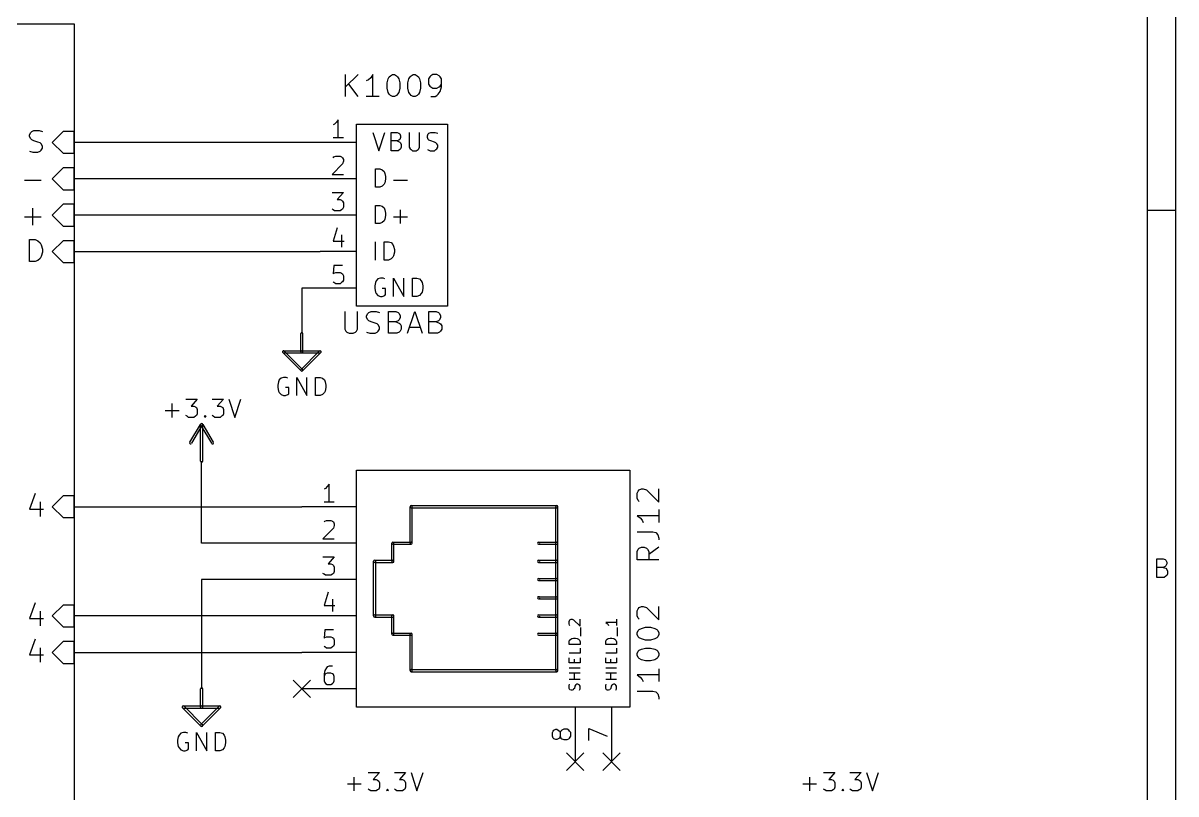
# Model space of a CAD drawing. Extents: x 10 to 287, y -200 to -10.
# Drawn here: x 206.6 to 287, y -100.7 to -46.9 of the extents above; entities that cross this region are included whole.
import ezdxf

# ---------------------------------------------------------------- set-up
doc = ezdxf.new("R2010")
doc.units = 0
doc.header["$MEASUREMENT"] = 0

msp = doc.modelspace()

# ---------------------------------------------------------------- linework, layer by layer
at = {"layer": 'Blue 2'}
for p, q in [((225.45, -92.7354), (226.67, -93.9546)), ((226.67, -92.7354), (225.45, -93.9546)), ((244.5, -97.8154), (245.72, -99.0346)), ((245.72, -97.8154), (244.5, -99.0346)), ((247.04, -97.8154), (248.26, -99.0346)), ((248.26, -97.8154), (247.04, -99.0346))]:
    msp.add_line(p, q, dxfattribs=at)
at = {"layer": 'Brown 2'}
for p, q in [((207.086, -54.7116), (207.162, -54.5592)), ((207.162, -54.5592), (207.239, -54.483)), ((207.239, -54.483), (207.391, -54.4068)), ((207.391, -54.4068), (207.747, -54.4068)), ((207.747, -54.4068), (207.975, -54.483)), ((209.423, -54.483), (208.661, -55.245)), ((210.185, -54.483), (209.423, -54.483)), ((210.185, -56.007), (210.185, -54.483)), ((207.086, -54.8386), (207.086, -54.7116)), ((207.162, -54.991), (207.086, -54.8386)), ((207.239, -55.0672), (207.162, -54.991)), ((207.391, -55.1434), (207.239, -55.0672)), ((207.67, -55.2196), (207.391, -55.1434)), ((207.823, -55.2704), (207.67, -55.2196)), ((207.899, -55.3466), (207.823, -55.2704)), ((207.975, -55.499), (207.899, -55.3466)), ((208.661, -55.245), (209.423, -56.007)), ((207.086, -55.8546), (207.315, -55.9308)), ((207.315, -55.9308), (207.67, -55.9308)), ((207.67, -55.9308), (207.823, -55.8546)), ((207.823, -55.8546), (207.899, -55.7784)), ((207.899, -55.7784), (207.975, -55.6514)), ((207.975, -55.6514), (207.975, -55.499)), ((209.423, -56.007), (210.185, -56.007)), ((209.423, -57.023), (208.661, -57.785)), ((210.185, -57.023), (209.423, -57.023)), ((210.185, -58.547), (210.185, -57.023)), ((208.661, -57.785), (209.423, -58.547)), ((206.731, -57.8866), (207.899, -57.8866)), ((209.423, -58.547), (210.185, -58.547)), ((207.315, -61.0108), (207.315, -59.8424)), ((209.423, -59.563), (208.661, -60.325)), ((210.185, -59.563), (209.423, -59.563)), ((210.185, -61.087), (210.185, -59.563)), ((206.731, -60.4266), (207.899, -60.4266)), ((208.661, -60.325), (209.423, -61.087)), ((209.423, -61.087), (210.185, -61.087)), ((207.086, -63.5508), (207.086, -62.0268)), ((207.086, -62.0268), (207.467, -62.0268)), ((207.467, -62.0268), (207.67, -62.103)), ((207.67, -62.103), (207.823, -62.2554)), ((207.823, -62.2554), (207.899, -62.3824)), ((207.899, -62.3824), (207.975, -62.6872)), ((209.423, -62.103), (208.661, -62.865)), ((210.185, -62.103), (209.423, -62.103)), ((210.185, -63.627), (210.185, -62.103)), ((207.67, -63.4746), (207.467, -63.5508)), ((207.823, -63.3476), (207.67, -63.4746)), ((207.899, -63.1952), (207.823, -63.3476)), ((207.975, -62.8904), (207.899, -63.1952)), ((207.975, -62.6872), (207.975, -62.8904)), ((208.661, -62.865), (209.423, -63.627)), ((207.467, -63.5508), (207.086, -63.5508)), ((209.423, -63.627), (210.185, -63.627)), ((207.467, -79.7306), (207.086, -80.8228)), ((207.823, -80.3148), (207.823, -81.3308)), ((209.423, -79.883), (208.661, -80.645)), ((210.185, -79.883), (209.423, -79.883)), ((210.185, -81.407), (210.185, -79.883)), ((207.086, -80.8228), (208.051, -80.8228)), ((208.661, -80.645), (209.423, -81.407)), ((209.423, -81.407), (210.185, -81.407)), ((207.467, -87.3506), (207.086, -88.4428)), ((209.423, -87.503), (208.661, -88.265)), ((210.185, -87.503), (209.423, -87.503)), ((210.185, -89.027), (210.185, -87.503)), ((207.823, -87.9348), (207.823, -88.9508)), ((208.661, -88.265), (209.423, -89.027)), ((207.086, -88.4428), (208.051, -88.4428)), ((209.423, -89.027), (210.185, -89.027)), ((207.467, -89.8906), (207.086, -90.9828)), ((207.823, -90.4748), (207.823, -91.4908)), ((209.423, -90.043), (208.661, -90.805)), ((208.661, -90.805), (209.423, -91.567)), ((210.185, -90.043), (209.423, -90.043)), ((210.185, -91.567), (210.185, -90.043)), ((207.086, -90.9828), (208.051, -90.9828)), ((209.423, -91.567), (210.185, -91.567))]:
    msp.add_line(p, q, dxfattribs=at)
at = {"layer": 'Cyan 2'}
for p, q in [((229.108, -52.0446), (229.108, -50.5206)), ((229.997, -50.5206), (229.108, -51.3842)), ((231.013, -50.5206), (230.861, -50.7492)), ((231.013, -52.0446), (231.013, -50.5206)), ((232.156, -50.673), (232.232, -50.5968)), ((232.232, -50.5968), (232.385, -50.5206)), ((232.385, -50.5206), (232.512, -50.5206)), ((232.512, -50.5206), (232.664, -50.5968)), ((232.664, -50.5968), (232.74, -50.673)), ((233.604, -50.673), (233.68, -50.5968)), ((233.68, -50.5968), (233.832, -50.5206)), ((233.832, -50.5206), (233.959, -50.5206)), ((233.959, -50.5206), (234.112, -50.5968)), ((234.112, -50.5968), (234.188, -50.673)), ((235.052, -50.5968), (234.975, -50.673)), ((235.204, -50.5206), (235.052, -50.5968)), ((235.483, -50.5206), (235.204, -50.5206)), ((235.636, -50.5968), (235.483, -50.5206)), ((235.712, -50.673), (235.636, -50.5968)), ((229.997, -52.0446), (229.337, -51.181)), ((230.708, -50.8762), (230.556, -50.9524)), ((230.861, -50.7492), (230.708, -50.8762)), ((232.004, -51.1048), (232.08, -50.8254)), ((232.004, -51.4604), (232.004, -51.1048)), ((232.08, -50.8254), (232.156, -50.673)), ((232.74, -50.673), (232.816, -50.8254)), ((232.816, -50.8254), (232.893, -51.1048)), ((232.893, -51.1048), (232.893, -51.4604)), ((233.451, -51.1048), (233.528, -50.8254)), ((233.451, -51.4604), (233.451, -51.1048)), ((233.528, -50.8254), (233.604, -50.673)), ((234.188, -50.673), (234.264, -50.8254)), ((234.264, -50.8254), (234.34, -51.1048)), ((234.34, -51.1048), (234.34, -51.4604)), ((234.975, -50.673), (234.899, -50.8254)), ((234.899, -50.8254), (234.899, -51.181)), ((234.899, -51.181), (234.975, -51.3334)), ((234.975, -51.3334), (235.052, -51.3842)), ((235.052, -51.3842), (235.204, -51.4604)), ((235.483, -51.4604), (235.636, -51.3842)), ((235.636, -51.3842), (235.712, -51.3334)), ((235.788, -50.8254), (235.712, -50.673)), ((235.712, -51.3334), (235.788, -51.181)), ((235.712, -51.689), (235.788, -51.3842)), ((235.788, -51.3842), (235.788, -50.8254)), ((231.445, -52.0446), (230.556, -52.0446)), ((232.08, -51.7652), (232.004, -51.4604)), ((232.156, -51.8922), (232.08, -51.7652)), ((232.232, -51.9684), (232.156, -51.8922)), ((232.385, -52.0446), (232.232, -51.9684)), ((232.512, -52.0446), (232.385, -52.0446)), ((232.664, -51.9684), (232.512, -52.0446)), ((232.74, -51.8922), (232.664, -51.9684)), ((232.816, -51.7652), (232.74, -51.8922)), ((232.893, -51.4604), (232.816, -51.7652)), ((233.528, -51.7652), (233.451, -51.4604)), ((233.604, -51.8922), (233.528, -51.7652)), ((233.68, -51.9684), (233.604, -51.8922)), ((233.832, -52.0446), (233.68, -51.9684)), ((233.959, -52.0446), (233.832, -52.0446)), ((234.112, -51.9684), (233.959, -52.0446)), ((234.188, -51.8922), (234.112, -51.9684)), ((234.264, -51.7652), (234.188, -51.8922)), ((234.34, -51.4604), (234.264, -51.7652)), ((235.052, -52.0446), (235.356, -52.0446)), ((235.204, -51.4604), (235.483, -51.4604)), ((235.356, -52.0446), (235.483, -51.9684)), ((235.483, -51.9684), (235.56, -51.8922)), ((235.56, -51.8922), (235.712, -51.689)), ((231.013, -54.5592), (231.419, -55.8292)), ((231.419, -55.8292), (231.851, -54.5592)), ((232.283, -55.8292), (232.283, -54.5592)), ((232.283, -54.5592), (232.715, -54.5592)), ((232.715, -54.5592), (232.816, -54.61)), ((232.816, -54.61), (232.893, -54.6608)), ((233.553, -54.5592), (233.553, -55.5752)), ((234.264, -55.5752), (234.264, -54.5592)), ((234.874, -54.6608), (234.925, -54.61)), ((234.925, -54.61), (235.052, -54.5592)), ((235.052, -54.5592), (235.356, -54.5592)), ((235.356, -54.5592), (235.534, -54.61)), ((232.715, -55.1434), (232.283, -55.1434)), ((232.816, -55.0926), (232.715, -55.1434)), ((232.715, -55.1434), (232.893, -55.2196)), ((232.893, -55.0418), (232.816, -55.0926)), ((232.893, -54.6608), (232.943, -54.7878)), ((232.943, -54.9148), (232.893, -55.0418)), ((232.893, -55.2196), (232.943, -55.2704)), ((232.943, -54.7878), (232.943, -54.9148)), ((232.943, -55.2704), (232.994, -55.3974)), ((232.994, -55.3974), (232.994, -55.5752)), ((234.823, -54.7878), (234.874, -54.6608)), ((234.823, -54.9148), (234.823, -54.7878)), ((234.874, -55.0418), (234.823, -54.9148)), ((234.925, -55.0926), (234.874, -55.0418)), ((235.052, -55.1434), (234.925, -55.0926)), ((235.306, -55.2196), (235.052, -55.1434)), ((235.407, -55.2704), (235.306, -55.2196)), ((235.483, -55.3466), (235.407, -55.2704)), ((235.534, -55.4482), (235.483, -55.3466)), ((235.534, -55.5752), (235.534, -55.4482)), ((232.766, -55.8292), (232.283, -55.8292)), ((232.893, -55.753), (232.766, -55.8292)), ((232.943, -55.7022), (232.893, -55.753)), ((232.994, -55.5752), (232.943, -55.7022)), ((233.553, -55.5752), (233.604, -55.7022)), ((233.604, -55.7022), (233.68, -55.753)), ((233.68, -55.753), (233.782, -55.8292)), ((233.782, -55.8292), (234.036, -55.8292)), ((234.036, -55.8292), (234.163, -55.753)), ((234.163, -55.753), (234.213, -55.7022)), ((234.213, -55.7022), (234.264, -55.5752)), ((234.823, -55.753), (235.001, -55.8292)), ((235.001, -55.8292), (235.306, -55.8292)), ((235.306, -55.8292), (235.407, -55.753)), ((235.407, -55.753), (235.483, -55.7022)), ((235.483, -55.7022), (235.534, -55.5752)), ((231.191, -58.3692), (231.191, -57.0992)), ((231.191, -57.0992), (231.496, -57.0992)), ((231.496, -57.0992), (231.673, -57.15)), ((231.673, -57.15), (231.8, -57.277)), ((231.8, -57.277), (231.851, -57.404)), ((231.851, -57.404), (231.902, -57.6326)), ((231.902, -57.8104), (231.851, -58.0644)), ((231.902, -57.6326), (231.902, -57.8104)), ((231.496, -58.3692), (231.191, -58.3692)), ((231.673, -58.293), (231.496, -58.3692)), ((231.8, -58.166), (231.673, -58.293)), ((231.851, -58.0644), (231.8, -58.166)), ((232.461, -57.8866), (233.426, -57.8866)), ((231.191, -60.9092), (231.191, -59.6392)), ((231.191, -59.6392), (231.496, -59.6392)), ((231.496, -59.6392), (231.673, -59.69)), ((231.673, -59.69), (231.8, -59.817)), ((231.8, -59.817), (231.851, -59.944)), ((231.851, -59.944), (231.902, -60.1726)), ((231.902, -60.1726), (231.902, -60.3504)), ((232.943, -60.9092), (232.943, -59.944)), ((231.496, -60.9092), (231.191, -60.9092)), ((231.673, -60.833), (231.496, -60.9092)), ((231.8, -60.706), (231.673, -60.833)), ((231.851, -60.6044), (231.8, -60.706)), ((231.902, -60.3504), (231.851, -60.6044)), ((232.461, -60.4266), (233.426, -60.4266)), ((231.191, -63.4492), (231.191, -62.1792)), ((231.8, -63.4492), (231.8, -62.1792)), ((231.8, -62.1792), (232.105, -62.1792)), ((232.105, -62.1792), (232.283, -62.23)), ((232.283, -62.23), (232.41, -62.357)), ((232.41, -62.357), (232.461, -62.484)), ((232.461, -62.484), (232.512, -62.7126)), ((232.105, -63.4492), (231.8, -63.4492)), ((232.283, -63.373), (232.105, -63.4492)), ((232.41, -63.246), (232.283, -63.373)), ((232.461, -63.1444), (232.41, -63.246)), ((232.512, -62.8904), (232.461, -63.1444)), ((232.512, -62.7126), (232.512, -62.8904)), ((231.191, -65.024), (231.14, -65.2526)), ((231.242, -64.897), (231.191, -65.024)), ((231.369, -64.77), (231.242, -64.897)), ((231.546, -64.7192), (231.369, -64.77)), ((231.724, -64.7192), (231.546, -64.7192)), ((231.851, -64.77), (231.724, -64.7192)), ((232.461, -65.9892), (232.461, -64.7192)), ((232.461, -64.7192), (233.172, -65.9892)), ((233.172, -65.9892), (233.172, -64.7192)), ((233.782, -65.9892), (233.782, -64.7192)), ((233.782, -64.7192), (234.086, -64.7192)), ((234.086, -64.7192), (234.264, -64.77)), ((234.264, -64.77), (234.391, -64.897)), ((234.391, -64.897), (234.442, -65.024)), ((234.442, -65.024), (234.493, -65.2526)), ((231.14, -65.2526), (231.14, -65.4304)), ((231.14, -65.4304), (231.191, -65.6844)), ((231.191, -65.6844), (231.242, -65.786)), ((231.242, -65.786), (231.369, -65.913)), ((231.902, -65.4304), (231.673, -65.4304)), ((231.851, -65.913), (231.902, -65.8622)), ((231.902, -65.8622), (231.902, -65.4304)), ((234.391, -65.786), (234.264, -65.913)), ((234.442, -65.6844), (234.391, -65.786)), ((234.493, -65.4304), (234.442, -65.6844)), ((234.493, -65.2526), (234.493, -65.4304)), ((231.369, -65.913), (231.546, -65.9892)), ((231.546, -65.9892), (231.673, -65.9892)), ((231.673, -65.9892), (231.851, -65.913)), ((234.086, -65.9892), (233.782, -65.9892)), ((234.264, -65.913), (234.086, -65.9892)), ((229.057, -67.0306), (229.057, -68.2752)), ((229.946, -68.2752), (229.946, -67.0306)), ((230.581, -67.3354), (230.657, -67.183)), ((230.581, -67.4624), (230.581, -67.3354)), ((230.657, -67.6148), (230.581, -67.4624)), ((230.657, -67.183), (230.734, -67.1068)), ((230.734, -67.1068), (230.886, -67.0306)), ((230.886, -67.0306), (231.242, -67.0306)), ((231.242, -67.0306), (231.47, -67.1068)), ((232.105, -68.5546), (232.105, -67.0306)), ((232.105, -67.0306), (232.613, -67.0306)), ((232.613, -67.0306), (232.766, -67.1068)), ((232.766, -67.1068), (232.842, -67.183)), ((232.842, -67.183), (232.918, -67.3354)), ((232.918, -67.4624), (232.842, -67.6148)), ((232.918, -67.3354), (232.918, -67.4624)), ((233.426, -68.5546), (233.934, -67.0306)), ((233.934, -67.0306), (234.442, -68.5546)), ((234.925, -68.5546), (234.925, -67.0306)), ((234.925, -67.0306), (235.433, -67.0306)), ((235.433, -67.0306), (235.585, -67.1068)), ((235.585, -67.1068), (235.661, -67.183)), ((235.661, -67.183), (235.737, -67.3354)), ((235.737, -67.4624), (235.661, -67.6148)), ((235.737, -67.3354), (235.737, -67.4624)), ((229.057, -68.2752), (229.133, -68.4022)), ((229.87, -68.4022), (229.946, -68.2752)), ((230.734, -67.691), (230.657, -67.6148)), ((230.886, -67.7672), (230.734, -67.691)), ((231.165, -67.8434), (230.886, -67.7672)), ((231.318, -67.8942), (231.165, -67.8434)), ((231.394, -67.9704), (231.318, -67.8942)), ((231.47, -68.1228), (231.394, -67.9704)), ((231.394, -68.4022), (231.47, -68.2752)), ((231.47, -68.2752), (231.47, -68.1228)), ((232.613, -67.7672), (232.105, -67.7672)), ((232.766, -67.691), (232.613, -67.7672)), ((232.613, -67.7672), (232.842, -67.8434)), ((232.842, -67.6148), (232.766, -67.691)), ((232.842, -67.8434), (232.918, -67.8942)), ((232.918, -67.8942), (232.994, -68.0466)), ((232.994, -68.2752), (232.918, -68.4022)), ((232.994, -68.0466), (232.994, -68.2752)), ((233.553, -68.1228), (234.29, -68.1228)), ((235.433, -67.7672), (234.925, -67.7672)), ((235.585, -67.691), (235.433, -67.7672)), ((235.433, -67.7672), (235.661, -67.8434)), ((235.661, -67.6148), (235.585, -67.691)), ((235.661, -67.8434), (235.737, -67.8942)), ((235.737, -67.8942), (235.814, -68.0466)), ((235.814, -68.2752), (235.737, -68.4022)), ((235.814, -68.0466), (235.814, -68.2752)), ((229.133, -68.4022), (229.21, -68.4784)), ((229.21, -68.4784), (229.362, -68.5546)), ((229.362, -68.5546), (229.641, -68.5546)), ((229.641, -68.5546), (229.794, -68.4784)), ((229.794, -68.4784), (229.87, -68.4022)), ((230.581, -68.4784), (230.81, -68.5546)), ((230.81, -68.5546), (231.165, -68.5546)), ((231.165, -68.5546), (231.318, -68.4784)), ((231.318, -68.4784), (231.394, -68.4022)), ((232.689, -68.5546), (232.105, -68.5546)), ((232.842, -68.4784), (232.689, -68.5546)), ((232.918, -68.4022), (232.842, -68.4784)), ((235.509, -68.5546), (234.925, -68.5546)), ((235.661, -68.4784), (235.509, -68.5546)), ((235.737, -68.4022), (235.661, -68.4784)), ((224.434, -71.9328), (224.384, -72.1614)), ((224.384, -72.1614), (224.384, -72.3392)), ((224.485, -71.8058), (224.434, -71.9328)), ((224.612, -71.6788), (224.485, -71.8058)), ((224.79, -71.628), (224.612, -71.6788)), ((224.968, -71.628), (224.79, -71.628)), ((225.095, -71.6788), (224.968, -71.628)), ((225.704, -72.898), (225.704, -71.628)), ((225.704, -71.628), (226.416, -72.898)), ((226.416, -72.898), (226.416, -71.628)), ((227.025, -72.898), (227.025, -71.628)), ((227.025, -71.628), (227.33, -71.628)), ((227.33, -71.628), (227.508, -71.6788)), ((227.508, -71.6788), (227.635, -71.8058)), ((227.635, -71.8058), (227.686, -71.9328)), ((227.686, -71.9328), (227.736, -72.1614)), ((227.736, -72.1614), (227.736, -72.3392)), ((224.384, -72.3392), (224.434, -72.5932)), ((224.434, -72.5932), (224.485, -72.6948)), ((224.485, -72.6948), (224.612, -72.8218)), ((224.612, -72.8218), (224.79, -72.898)), ((224.79, -72.898), (224.917, -72.898)), ((225.146, -72.3392), (224.917, -72.3392)), ((224.917, -72.898), (225.095, -72.8218)), ((225.095, -72.8218), (225.146, -72.771)), ((225.146, -72.771), (225.146, -72.3392)), ((227.33, -72.898), (227.025, -72.898)), ((227.508, -72.8218), (227.33, -72.898)), ((227.635, -72.6948), (227.508, -72.8218)), ((227.686, -72.5932), (227.635, -72.6948)), ((227.736, -72.3392), (227.686, -72.5932)), ((217.018, -74.422), (217.018, -73.4568)), ((217.983, -73.152), (218.77, -73.152)), ((218.77, -73.152), (218.338, -73.6346)), ((218.338, -73.6346), (218.542, -73.6346)), ((218.542, -73.6346), (218.643, -73.6854)), ((218.643, -73.6854), (218.719, -73.7362)), ((218.719, -73.7362), (218.77, -73.8632)), ((218.77, -73.8632), (218.77, -74.168)), ((219.812, -73.152), (220.599, -73.152)), ((220.599, -73.152), (220.167, -73.6346)), ((220.167, -73.6346), (220.37, -73.6346)), ((220.37, -73.6346), (220.472, -73.6854)), ((220.472, -73.6854), (220.548, -73.7362)), ((220.548, -73.7362), (220.599, -73.8632)), ((220.599, -73.8632), (220.599, -74.168)), ((220.98, -73.152), (221.386, -74.422)), ((221.386, -74.422), (221.818, -73.152)), ((216.535, -73.9394), (217.5, -73.9394)), ((218.059, -74.3458), (217.983, -74.295)), ((218.161, -74.422), (218.059, -74.3458)), ((218.542, -74.422), (218.161, -74.422)), ((218.643, -74.3458), (218.542, -74.422)), ((218.719, -74.295), (218.643, -74.3458)), ((218.77, -74.168), (218.719, -74.295)), ((219.278, -74.3458), (219.329, -74.295)), ((219.329, -74.422), (219.278, -74.3458)), ((219.329, -74.295), (219.38, -74.3458)), ((219.329, -74.295), (219.329, -74.422)), ((219.38, -74.3458), (219.329, -74.422)), ((219.888, -74.3458), (219.812, -74.295)), ((219.989, -74.422), (219.888, -74.3458)), ((220.37, -74.422), (219.989, -74.422)), ((220.472, -74.3458), (220.37, -74.422)), ((220.548, -74.295), (220.472, -74.3458)), ((220.599, -74.168), (220.548, -74.295)), ((249.428, -79.7052), (249.504, -79.5528)), ((249.504, -79.5528), (249.58, -79.4766)), ((249.58, -79.4766), (249.733, -79.4004)), ((249.733, -79.4004), (249.86, -79.4004)), ((249.86, -79.4004), (250.088, -79.4766)), ((250.088, -79.4766), (250.952, -80.3402)), ((250.952, -80.3402), (250.952, -79.4004)), ((249.428, -80.0608), (249.428, -79.7052)), ((249.504, -80.2132), (249.428, -80.0608)), ((249.58, -80.2894), (249.504, -80.2132)), ((250.952, -80.8482), (250.952, -81.7372)), ((250.952, -81.28), (249.428, -81.28)), ((249.428, -81.28), (249.657, -81.4324)), ((249.657, -81.4324), (249.784, -81.5848)), ((249.784, -81.5848), (249.86, -81.7372)), ((249.428, -82.3976), (250.52, -82.3976)), ((250.52, -82.3976), (250.749, -82.4484)), ((250.749, -82.4484), (250.876, -82.6008)), ((250.876, -82.6008), (250.952, -82.8294)), ((249.504, -83.6168), (249.58, -83.5406)), ((249.58, -83.5406), (249.733, -83.4644)), ((249.733, -83.4644), (249.936, -83.4644)), ((249.936, -83.4644), (250.088, -83.5406)), ((250.088, -83.5406), (250.165, -83.6168)), ((250.952, -83.4644), (250.241, -83.9724)), ((250.952, -82.8294), (250.952, -82.9564)), ((249.428, -83.7692), (249.504, -83.6168)), ((249.428, -84.3534), (249.428, -83.7692)), ((250.952, -84.3534), (249.428, -84.3534)), ((250.165, -83.6168), (250.241, -83.7692)), ((250.241, -83.7692), (250.241, -84.3534)), ((249.428, -87.9094), (249.504, -87.757)), ((249.428, -88.265), (249.428, -87.9094)), ((249.504, -88.4174), (249.428, -88.265)), ((249.504, -87.757), (249.58, -87.6808)), ((249.58, -87.6808), (249.733, -87.6046)), ((249.733, -87.6046), (249.86, -87.6046)), ((249.86, -87.6046), (250.088, -87.6808)), ((250.088, -87.6808), (250.952, -88.5444)), ((250.952, -88.5444), (250.952, -87.6046)), ((244.704, -88.646), (244.729, -88.5698)), ((244.704, -88.8238), (244.704, -88.646)), ((244.729, -88.9), (244.704, -88.8238)), ((244.729, -88.5698), (244.754, -88.5444)), ((244.754, -88.9254), (244.729, -88.9)), ((244.754, -88.5444), (244.831, -88.4936)), ((244.831, -88.4936), (244.907, -88.4936)), ((244.907, -88.4936), (245.008, -88.5444)), ((245.008, -88.5444), (245.466, -88.9762)), ((245.466, -88.9762), (245.466, -88.4936)), ((245.516, -89.662), (245.516, -89.0778)), ((248.006, -88.7222), (247.244, -88.7222)), ((247.244, -88.7222), (247.345, -88.7984)), ((247.345, -88.7984), (247.421, -88.8492)), ((247.421, -88.8492), (247.447, -88.9254)), ((248.006, -88.4936), (248.006, -88.9254)), ((248.056, -89.662), (248.056, -89.0778)), ((249.58, -88.4936), (249.504, -88.4174)), ((249.504, -89.281), (249.58, -89.2048)), ((249.58, -89.2048), (249.733, -89.1286)), ((249.733, -89.1286), (250.012, -89.0524)), ((250.012, -89.0524), (250.368, -89.0524)), ((250.368, -89.0524), (250.673, -89.1286)), ((250.673, -89.1286), (250.8, -89.2048)), ((250.8, -89.2048), (250.876, -89.281)), ((244.704, -90.0684), (244.729, -89.9414)), ((244.729, -89.9414), (244.805, -89.8906)), ((244.805, -89.8906), (244.881, -89.8398)), ((244.881, -89.8398), (245.008, -89.8144)), ((245.008, -89.8144), (245.135, -89.8144)), ((245.135, -89.8144), (245.262, -89.8398)), ((245.262, -89.8398), (245.339, -89.8906)), ((245.339, -89.8906), (245.415, -89.9414)), ((245.415, -89.9414), (245.466, -90.0684)), ((247.244, -90.0684), (247.269, -89.9414)), ((247.269, -89.9414), (247.345, -89.8906)), ((247.345, -89.8906), (247.421, -89.8398)), ((247.421, -89.8398), (247.548, -89.8144)), ((247.548, -89.8144), (247.675, -89.8144)), ((247.675, -89.8144), (247.802, -89.8398)), ((247.802, -89.8398), (247.879, -89.8906)), ((247.879, -89.8906), (247.955, -89.9414)), ((247.955, -89.9414), (248.006, -90.0684)), ((249.428, -89.4334), (249.504, -89.281)), ((249.428, -89.5604), (249.428, -89.4334)), ((249.504, -89.7128), (249.428, -89.5604)), ((249.58, -89.789), (249.504, -89.7128)), ((249.733, -89.8652), (249.58, -89.789)), ((250.012, -89.9414), (249.733, -89.8652)), ((250.368, -89.9414), (250.012, -89.9414)), ((250.673, -89.8652), (250.368, -89.9414)), ((250.8, -89.789), (250.673, -89.8652)), ((250.876, -89.7128), (250.8, -89.789)), ((250.876, -89.281), (250.952, -89.4334)), ((250.952, -89.5604), (250.876, -89.7128)), ((250.952, -89.4334), (250.952, -89.5604)), ((244.704, -90.2462), (244.704, -90.0684)), ((245.466, -90.2462), (244.704, -90.2462)), ((245.466, -90.0684), (245.466, -90.2462)), ((245.466, -90.5002), (245.466, -90.8558)), ((247.244, -90.2462), (247.244, -90.0684)), ((248.006, -90.2462), (247.244, -90.2462)), ((248.006, -90.0684), (248.006, -90.2462)), ((248.006, -90.5002), (248.006, -90.8558)), ((249.428, -90.8812), (249.504, -90.7288)), ((249.504, -90.7288), (249.58, -90.6526)), ((249.58, -90.6526), (249.733, -90.5764)), ((249.733, -90.5764), (250.012, -90.5002)), ((250.012, -90.5002), (250.368, -90.5002)), ((250.368, -90.5002), (250.673, -90.5764)), ((250.673, -90.5764), (250.8, -90.6526)), ((250.8, -90.6526), (250.876, -90.7288)), ((250.876, -90.7288), (250.952, -90.8812)), ((245.466, -90.8558), (244.704, -90.8558)), ((244.704, -91.5416), (244.704, -91.186)), ((245.466, -91.5416), (244.704, -91.5416)), ((245.059, -91.5416), (245.059, -91.2876)), ((245.466, -91.186), (245.466, -91.5416)), ((248.006, -90.8558), (247.244, -90.8558)), ((247.244, -91.5416), (247.244, -91.186)), ((248.006, -91.5416), (247.244, -91.5416)), ((247.599, -91.5416), (247.599, -91.2876)), ((248.006, -91.186), (248.006, -91.5416)), ((249.428, -91.0082), (249.428, -90.8812)), ((249.504, -91.1606), (249.428, -91.0082)), ((249.58, -91.2368), (249.504, -91.1606)), ((249.733, -91.313), (249.58, -91.2368)), ((250.012, -91.3892), (249.733, -91.313)), ((250.368, -91.3892), (250.012, -91.3892)), ((250.673, -91.313), (250.368, -91.3892)), ((250.8, -91.2368), (250.673, -91.313)), ((250.876, -91.1606), (250.8, -91.2368)), ((250.952, -91.0082), (250.876, -91.1606)), ((250.952, -90.8812), (250.952, -91.0082)), ((245.466, -91.8972), (244.704, -91.8972)), ((245.466, -92.2528), (244.704, -92.2528)), ((245.059, -92.6846), (245.059, -92.2528)), ((248.006, -91.8972), (247.244, -91.8972)), ((248.006, -92.2528), (247.244, -92.2528)), ((247.599, -92.6846), (247.599, -92.2528)), ((250.952, -92.3798), (249.428, -92.3798)), ((249.428, -92.3798), (249.657, -92.5322)), ((250.952, -91.948), (250.952, -92.837)), ((245.466, -92.6846), (244.704, -92.6846)), ((244.704, -93.1164), (244.729, -93.0148)), ((244.704, -93.3196), (244.704, -93.1164)), ((245.085, -93.1672), (245.059, -93.3196)), ((245.135, -93.091), (245.085, -93.1672)), ((245.161, -93.0656), (245.135, -93.091)), ((245.237, -93.0148), (245.161, -93.0656)), ((245.313, -93.0148), (245.237, -93.0148)), ((245.389, -93.0656), (245.313, -93.0148)), ((245.415, -93.091), (245.389, -93.0656)), ((245.466, -93.1672), (245.415, -93.091)), ((245.466, -93.345), (245.466, -93.1672)), ((248.006, -92.6846), (247.244, -92.6846)), ((247.244, -93.1164), (247.269, -93.0148)), ((247.244, -93.3196), (247.244, -93.1164)), ((247.625, -93.1672), (247.599, -93.3196)), ((247.675, -93.091), (247.625, -93.1672)), ((247.701, -93.0656), (247.675, -93.091)), ((247.777, -93.0148), (247.701, -93.0656)), ((247.853, -93.0148), (247.777, -93.0148)), ((247.929, -93.0656), (247.853, -93.0148)), ((247.955, -93.091), (247.929, -93.0656)), ((248.006, -93.1672), (247.955, -93.091)), ((248.006, -93.345), (248.006, -93.1672)), ((249.657, -92.5322), (249.784, -92.6846)), ((249.784, -92.6846), (249.86, -92.837)), ((244.729, -93.3704), (244.704, -93.3196)), ((244.754, -93.4212), (244.729, -93.3704)), ((244.831, -93.4466), (244.754, -93.4212)), ((244.907, -93.4466), (244.831, -93.4466)), ((244.983, -93.4212), (244.907, -93.4466)), ((245.008, -93.3704), (244.983, -93.4212)), ((245.059, -93.3196), (245.008, -93.3704)), ((245.415, -93.4466), (245.466, -93.345)), ((247.269, -93.3704), (247.244, -93.3196)), ((247.294, -93.4212), (247.269, -93.3704)), ((247.371, -93.4466), (247.294, -93.4212)), ((247.447, -93.4466), (247.371, -93.4466)), ((247.523, -93.4212), (247.447, -93.4466)), ((247.548, -93.3704), (247.523, -93.4212)), ((247.599, -93.3196), (247.548, -93.3704)), ((247.955, -93.4466), (248.006, -93.345)), ((249.428, -93.4974), (250.52, -93.4974)), ((250.52, -93.4974), (250.749, -93.5482)), ((250.749, -93.5482), (250.876, -93.7006)), ((250.876, -93.7006), (250.952, -93.9292)), ((250.952, -93.9292), (250.952, -94.0562)), ((217.805, -96.393), (217.627, -96.4438)), ((217.983, -96.393), (217.805, -96.393)), ((218.11, -96.4438), (217.983, -96.393)), ((218.719, -97.663), (218.719, -96.393)), ((218.719, -96.393), (219.431, -97.663)), ((219.431, -97.663), (219.431, -96.393)), ((220.04, -97.663), (220.04, -96.393)), ((220.04, -96.393), (220.345, -96.393)), ((220.345, -96.393), (220.523, -96.4438)), ((217.449, -96.6978), (217.399, -96.9264)), ((217.399, -96.9264), (217.399, -97.1042)), ((217.399, -97.1042), (217.449, -97.3582)), ((217.5, -96.5708), (217.449, -96.6978)), ((217.627, -96.4438), (217.5, -96.5708)), ((218.161, -97.1042), (217.932, -97.1042)), ((218.161, -97.536), (218.161, -97.1042)), ((220.523, -96.4438), (220.65, -96.5708)), ((220.65, -96.5708), (220.701, -96.6978)), ((220.701, -96.6978), (220.751, -96.9264)), ((220.751, -97.1042), (220.701, -97.3582)), ((220.751, -96.9264), (220.751, -97.1042)), ((217.449, -97.3582), (217.5, -97.4598)), ((217.5, -97.4598), (217.627, -97.5868)), ((217.627, -97.5868), (217.805, -97.663)), ((217.805, -97.663), (217.932, -97.663)), ((217.932, -97.663), (218.11, -97.5868)), ((218.11, -97.5868), (218.161, -97.536)), ((220.345, -97.663), (220.04, -97.663)), ((220.523, -97.5868), (220.345, -97.663)), ((220.65, -97.4598), (220.523, -97.5868)), ((220.701, -97.3582), (220.65, -97.4598)), ((229.718, -100.457), (229.718, -99.4918)), ((230.683, -99.187), (231.47, -99.187)), ((231.47, -99.187), (231.038, -99.6696)), ((232.512, -99.187), (233.299, -99.187)), ((233.299, -99.187), (232.867, -99.6696)), ((233.68, -99.187), (234.086, -100.457)), ((234.086, -100.457), (234.518, -99.187)), ((261.468, -100.457), (261.468, -99.4918)), ((262.433, -99.187), (263.22, -99.187)), ((263.22, -99.187), (262.788, -99.6696)), ((264.262, -99.187), (265.049, -99.187)), ((265.049, -99.187), (264.617, -99.6696)), ((265.43, -99.187), (265.836, -100.457)), ((265.836, -100.457), (266.268, -99.187)), ((229.235, -99.9744), (230.2, -99.9744)), ((230.759, -100.381), (230.683, -100.33)), ((230.861, -100.457), (230.759, -100.381)), ((231.242, -100.457), (230.861, -100.457)), ((231.038, -99.6696), (231.242, -99.6696)), ((231.242, -99.6696), (231.343, -99.7204)), ((231.343, -100.381), (231.242, -100.457)), ((231.343, -99.7204), (231.419, -99.7712)), ((231.419, -100.33), (231.343, -100.381)), ((231.419, -99.7712), (231.47, -99.8982)), ((231.47, -100.203), (231.419, -100.33)), ((231.47, -99.8982), (231.47, -100.203)), ((231.978, -100.381), (232.029, -100.33)), ((232.029, -100.457), (231.978, -100.381)), ((232.029, -100.33), (232.08, -100.381)), ((232.029, -100.33), (232.029, -100.457)), ((232.08, -100.381), (232.029, -100.457)), ((232.588, -100.381), (232.512, -100.33)), ((232.689, -100.457), (232.588, -100.381)), ((233.07, -100.457), (232.689, -100.457)), ((232.867, -99.6696), (233.07, -99.6696)), ((233.07, -99.6696), (233.172, -99.7204)), ((233.172, -100.381), (233.07, -100.457)), ((233.172, -99.7204), (233.248, -99.7712)), ((233.248, -100.33), (233.172, -100.381)), ((233.248, -99.7712), (233.299, -99.8982)), ((233.299, -100.203), (233.248, -100.33)), ((233.299, -99.8982), (233.299, -100.203)), ((260.985, -99.9744), (261.95, -99.9744)), ((262.509, -100.381), (262.433, -100.33)), ((262.611, -100.457), (262.509, -100.381)), ((262.992, -100.457), (262.611, -100.457)), ((262.788, -99.6696), (262.992, -99.6696)), ((262.992, -99.6696), (263.093, -99.7204)), ((263.093, -100.381), (262.992, -100.457)), ((263.093, -99.7204), (263.169, -99.7712)), ((263.169, -100.33), (263.093, -100.381)), ((263.169, -99.7712), (263.22, -99.8982)), ((263.22, -100.203), (263.169, -100.33)), ((263.22, -99.8982), (263.22, -100.203)), ((263.728, -100.381), (263.779, -100.33)), ((263.779, -100.457), (263.728, -100.381)), ((263.779, -100.33), (263.83, -100.381)), ((263.779, -100.33), (263.779, -100.457)), ((263.83, -100.381), (263.779, -100.457)), ((264.338, -100.381), (264.262, -100.33)), ((264.439, -100.457), (264.338, -100.381)), ((264.82, -100.457), (264.439, -100.457)), ((264.617, -99.6696), (264.82, -99.6696)), ((264.82, -99.6696), (264.922, -99.7204)), ((264.922, -100.381), (264.82, -100.457)), ((264.922, -99.7204), (264.998, -99.7712)), ((264.998, -100.33), (264.922, -100.381)), ((264.998, -99.7712), (265.049, -99.8982)), ((265.049, -100.203), (264.998, -100.33)), ((265.049, -99.8982), (265.049, -100.203))]:
    msp.add_line(p, q, dxfattribs=at)
at = {"layer": 'Green 2'}
for p, q in [((227.33, -55.245), (210.185, -55.245)), ((227.33, -57.785), (210.185, -57.785)), ((227.33, -60.325), (210.185, -60.325)), ((210.185, -62.865), (227.33, -62.865)), ((227.33, -65.405), (226.06, -65.405)), ((226.06, -65.405), (226.06, -68.58)), ((219.075, -83.185), (219.075, -77.47)), ((210.185, -80.645), (226.06, -80.645)), ((226.06, -83.185), (219.075, -83.185)), ((226.06, -85.725), (219.075, -85.725)), ((219.075, -85.725), (219.075, -93.345)), ((226.06, -88.265), (210.185, -88.265)), ((210.185, -90.805), (226.06, -90.805))]:
    msp.add_line(p, q, dxfattribs=at)
at = {"layer": 'Magenta 2'}
for p, q in [((175.895, -46.99), (210.185, -46.99)), ((210.185, -46.99), (210.185, -156.21))]:
    msp.add_line(p, q, dxfattribs=at)
at = {"layer": 'Red 2'}
for p, q in [((286.995, -200), (286.995, -10.0076)), ((285.013, -198.018), (285.013, -11.9888)), ((228.6, -53.6702), (228.473, -53.848)), ((228.6, -54.9402), (228.6, -53.6702)), ((228.346, -53.975), (228.244, -54.0258)), ((228.473, -53.848), (228.346, -53.975)), ((229.87, -66.675), (229.87, -53.975)), ((229.87, -53.975), (236.22, -53.975)), ((236.22, -53.975), (236.22, -66.675)), ((229.87, -55.245), (227.33, -55.245)), ((228.956, -54.9402), (228.244, -54.9402)), ((228.295, -56.261), (228.422, -56.2102)), ((228.422, -56.2102), (228.727, -56.2102)), ((228.727, -56.2102), (228.829, -56.261)), ((228.905, -56.7436), (228.168, -57.4802)), ((228.244, -56.3118), (228.295, -56.261)), ((228.829, -56.261), (228.905, -56.3118)), ((228.905, -56.3118), (228.956, -56.4388)), ((228.956, -56.5658), (228.905, -56.7436)), ((228.956, -56.4388), (228.956, -56.5658)), ((229.87, -57.785), (227.33, -57.785)), ((228.168, -57.4802), (228.956, -57.4802)), ((228.168, -58.7502), (228.956, -58.7502)), ((228.956, -58.7502), (228.524, -59.2328)), ((228.524, -59.2328), (228.727, -59.2328)), ((228.727, -59.2328), (228.829, -59.2836)), ((228.829, -59.2836), (228.905, -59.3344)), ((228.905, -59.3344), (228.956, -59.4614)), ((228.956, -59.4614), (228.956, -59.7662)), ((228.244, -59.944), (228.168, -59.8932)), ((228.346, -60.0202), (228.244, -59.944)), ((228.727, -60.0202), (228.346, -60.0202)), ((228.829, -59.944), (228.727, -60.0202)), ((228.905, -59.8932), (228.829, -59.944)), ((228.956, -59.7662), (228.905, -59.8932)), ((286.995, -59.9948), (285.013, -59.9948)), ((229.87, -60.325), (227.33, -60.325)), ((228.524, -61.214), (228.244, -62.1284)), ((228.829, -61.6966), (228.829, -62.5602)), ((228.244, -62.1284), (229.006, -62.1284)), ((229.87, -62.865), (227.33, -62.865)), ((228.295, -63.8302), (228.244, -64.4144)), ((228.905, -63.8302), (228.295, -63.8302)), ((228.244, -64.4144), (228.295, -64.3636)), ((228.295, -65.024), (228.244, -64.9732)), ((228.295, -64.3636), (228.422, -64.3128)), ((228.422, -65.1002), (228.295, -65.024)), ((228.422, -64.3128), (228.727, -64.3128)), ((228.727, -64.3128), (228.829, -64.3636)), ((228.829, -65.024), (228.727, -65.1002)), ((228.829, -64.3636), (228.905, -64.4144)), ((228.905, -64.9732), (228.829, -65.024)), ((228.905, -64.4144), (228.956, -64.5414)), ((228.956, -64.8462), (228.905, -64.9732)), ((228.956, -64.5414), (228.956, -64.8462)), ((229.87, -65.405), (227.33, -65.405)), ((228.727, -65.1002), (228.422, -65.1002)), ((236.22, -66.675), (229.87, -66.675)), ((225.984, -69.85), (225.984, -68.58)), ((226.136, -69.85), (226.136, -68.58)), ((226.009, -71.1708), (224.739, -69.9008)), ((224.79, -69.7738), (226.06, -69.7738)), ((226.111, -71.0692), (224.841, -69.7992)), ((227.279, -69.7992), (226.009, -71.0692)), ((226.06, -69.7738), (227.33, -69.7738)), ((227.381, -69.9008), (226.111, -71.1708)), ((224.79, -69.9262), (226.06, -69.9262)), ((226.06, -69.9262), (227.33, -69.9262)), ((218.262, -76.1492), (218.999, -74.9046)), ((218.389, -76.2254), (219.126, -74.9808)), ((218.999, -77.47), (218.999, -74.93)), ((219.024, -74.9808), (219.761, -76.2254)), ((219.151, -74.9046), (219.888, -76.1492)), ((219.151, -77.47), (219.151, -74.93)), ((229.87, -94.615), (229.87, -78.105)), ((229.87, -78.105), (248.92, -78.105)), ((248.92, -78.105), (248.92, -94.615)), ((227.711, -79.375), (227.609, -79.4258)), ((227.838, -79.248), (227.711, -79.375)), ((227.965, -79.0702), (227.838, -79.248)), ((227.965, -80.3402), (227.965, -79.0702)), ((228.321, -80.3402), (227.609, -80.3402)), ((229.87, -80.645), (226.06, -80.645)), ((233.604, -83.185), (233.604, -80.645)), ((233.68, -80.5688), (243.84, -80.5688)), ((233.68, -80.7212), (243.84, -80.7212)), ((233.756, -83.185), (233.756, -80.645)), ((243.764, -92.075), (243.764, -80.645)), ((243.916, -92.075), (243.916, -80.645)), ((227.609, -81.7118), (227.66, -81.661)), ((227.66, -81.661), (227.787, -81.6102)), ((227.787, -81.6102), (228.092, -81.6102)), ((228.092, -81.6102), (228.194, -81.661)), ((228.194, -81.661), (228.27, -81.7118)), ((228.27, -81.7118), (228.321, -81.8388)), ((228.321, -81.9658), (228.27, -82.1436)), ((228.321, -81.8388), (228.321, -81.9658)), ((228.27, -82.1436), (227.533, -82.8802)), ((229.87, -83.185), (226.06, -83.185)), ((227.533, -82.8802), (228.321, -82.8802)), ((232.334, -84.455), (232.334, -83.185)), ((232.41, -83.1088), (233.68, -83.1088)), ((232.41, -83.2612), (233.68, -83.2612)), ((232.486, -84.455), (232.486, -83.185)), ((242.57, -83.1088), (243.84, -83.1088)), ((242.57, -83.2612), (243.84, -83.2612)), ((227.533, -84.1502), (228.321, -84.1502)), ((228.321, -84.1502), (227.889, -84.6328)), ((231.14, -84.3788), (232.41, -84.3788)), ((242.57, -84.3788), (243.84, -84.3788)), ((285.674, -85.5726), (285.674, -84.2772)), ((285.674, -84.2772), (286.106, -84.2772)), ((286.106, -84.2772), (286.233, -84.328)), ((286.233, -84.328), (286.283, -84.3788)), ((286.283, -84.3788), (286.36, -84.5058)), ((227.889, -84.6328), (228.092, -84.6328)), ((228.092, -84.6328), (228.194, -84.6836)), ((228.194, -84.6836), (228.27, -84.7344)), ((228.27, -84.7344), (228.321, -84.8614)), ((228.321, -85.1662), (228.27, -85.2932)), ((228.321, -84.8614), (228.321, -85.1662)), ((231.064, -88.265), (231.064, -84.455)), ((231.14, -84.5312), (232.41, -84.5312)), ((231.216, -88.265), (231.216, -84.455)), ((242.57, -84.5312), (243.84, -84.5312)), ((286.106, -84.8868), (285.674, -84.8868)), ((286.233, -84.8106), (286.106, -84.8868)), ((286.106, -84.8868), (286.283, -84.9376)), ((286.283, -84.7598), (286.233, -84.8106)), ((286.36, -84.6328), (286.283, -84.7598)), ((286.283, -84.9376), (286.36, -85.0138)), ((286.36, -84.5058), (286.36, -84.6328)), ((286.36, -85.0138), (286.41, -85.1408)), ((286.41, -85.1408), (286.41, -85.3186)), ((229.87, -85.725), (226.06, -85.725)), ((227.609, -85.344), (227.533, -85.2932)), ((227.711, -85.4202), (227.609, -85.344)), ((228.092, -85.4202), (227.711, -85.4202)), ((228.194, -85.344), (228.092, -85.4202)), ((228.27, -85.2932), (228.194, -85.344)), ((242.57, -85.6488), (243.84, -85.6488)), ((242.57, -85.8012), (243.84, -85.8012)), ((286.182, -85.5726), (285.674, -85.5726)), ((286.283, -85.4964), (286.182, -85.5726)), ((286.36, -85.4456), (286.283, -85.4964)), ((286.41, -85.3186), (286.36, -85.4456)), ((227.889, -86.614), (227.609, -87.5284)), ((227.609, -87.5284), (228.371, -87.5284)), ((228.194, -87.0966), (228.194, -87.9602)), ((242.57, -86.9188), (243.84, -86.9188)), ((242.57, -87.0712), (243.84, -87.0712)), ((229.87, -88.265), (226.06, -88.265)), ((231.14, -88.1888), (232.41, -88.1888)), ((231.14, -88.3412), (232.41, -88.3412)), ((232.334, -89.535), (232.334, -88.265)), ((232.486, -89.535), (232.486, -88.265)), ((242.57, -88.1888), (243.84, -88.1888)), ((242.57, -88.3412), (243.84, -88.3412)), ((227.66, -89.2302), (227.609, -89.8144)), ((227.609, -89.8144), (227.66, -89.7636)), ((228.27, -89.2302), (227.66, -89.2302)), ((227.66, -89.7636), (227.787, -89.7128)), ((227.787, -89.7128), (228.092, -89.7128)), ((228.092, -89.7128), (228.194, -89.7636)), ((228.194, -89.7636), (228.27, -89.8144)), ((228.27, -89.8144), (228.321, -89.9414)), ((228.321, -89.9414), (228.321, -90.2462)), ((232.41, -89.4588), (233.68, -89.4588)), ((232.41, -89.6112), (233.68, -89.6112)), ((233.604, -92.075), (233.604, -89.535)), ((233.756, -92.075), (233.756, -89.535)), ((242.57, -89.4588), (243.84, -89.4588)), ((242.57, -89.6112), (243.84, -89.6112)), ((229.87, -90.805), (226.06, -90.805)), ((227.66, -90.424), (227.609, -90.3732)), ((227.787, -90.5002), (227.66, -90.424)), ((228.092, -90.5002), (227.787, -90.5002)), ((228.194, -90.424), (228.092, -90.5002)), ((228.27, -90.3732), (228.194, -90.424)), ((228.321, -90.2462), (228.27, -90.3732)), ((227.66, -92.075), (227.609, -92.3036)), ((227.609, -92.3036), (227.609, -92.7862)), ((227.66, -92.3544), (227.609, -92.4814)), ((227.787, -91.8718), (227.66, -92.075)), ((227.711, -92.3036), (227.66, -92.3544)), ((227.838, -92.2528), (227.711, -92.3036)), ((227.838, -91.821), (227.787, -91.8718)), ((227.965, -91.7702), (227.838, -91.821)), ((228.092, -92.2528), (227.838, -92.2528)), ((228.194, -91.7702), (227.965, -91.7702)), ((228.194, -92.3036), (228.092, -92.2528)), ((228.27, -92.3544), (228.194, -92.3036)), ((228.321, -92.4814), (228.27, -92.3544)), ((233.68, -91.9988), (243.84, -91.9988)), ((233.68, -92.1512), (243.84, -92.1512)), ((227.609, -92.7862), (227.66, -92.9132)), ((227.66, -92.9132), (227.711, -92.964)), ((227.711, -92.964), (227.838, -93.0402)), ((227.838, -93.0402), (228.092, -93.0402)), ((228.092, -93.0402), (228.194, -92.964)), ((228.194, -92.964), (228.27, -92.9132)), ((228.27, -92.9132), (228.321, -92.7862)), ((228.321, -92.7862), (228.321, -92.4814)), ((218.999, -94.615), (218.999, -93.345)), ((219.151, -94.615), (219.151, -93.345)), ((229.87, -93.345), (226.06, -93.345)), ((219.024, -95.9358), (217.754, -94.6658)), ((217.805, -94.5388), (219.075, -94.5388)), ((217.805, -94.6912), (219.075, -94.6912)), ((219.126, -95.8342), (217.856, -94.5642)), ((220.294, -94.5642), (219.024, -95.8342)), ((219.075, -94.5388), (220.345, -94.5388)), ((219.075, -94.6912), (220.345, -94.6912)), ((220.396, -94.6658), (219.126, -95.9358)), ((248.92, -94.615), (229.87, -94.615)), ((245.11, -94.615), (245.11, -98.425)), ((247.65, -94.615), (247.65, -98.425)), ((243.535, -96.393), (243.586, -96.2914)), ((243.535, -96.647), (243.535, -96.393)), ((243.586, -96.2914), (243.637, -96.2152)), ((243.637, -96.2152), (243.764, -96.1644)), ((243.764, -96.1644), (243.84, -96.1644)), ((243.84, -96.1644), (243.942, -96.2152)), ((243.942, -96.2152), (244.018, -96.2914)), ((244.018, -96.2914), (244.069, -96.393)), ((244.119, -96.2914), (244.069, -96.393)), ((244.069, -96.393), (244.069, -96.647)), ((244.196, -96.2152), (244.119, -96.2914)), ((244.323, -96.1644), (244.196, -96.2152)), ((244.551, -96.1644), (244.323, -96.1644)), ((244.678, -96.2152), (244.551, -96.1644)), ((244.729, -96.2914), (244.678, -96.2152)), ((244.805, -96.393), (244.729, -96.2914)), ((244.805, -96.647), (244.805, -96.393)), ((246.075, -96.9518), (246.075, -96.1136)), ((246.075, -96.1136), (247.345, -96.647)), ((243.586, -96.774), (243.535, -96.647)), ((243.637, -96.8248), (243.586, -96.774)), ((243.764, -96.8756), (243.637, -96.8248)), ((243.84, -96.8756), (243.764, -96.8756)), ((243.942, -96.8248), (243.84, -96.8756)), ((244.018, -96.774), (243.942, -96.8248)), ((244.069, -96.647), (244.018, -96.774)), ((244.069, -96.647), (244.119, -96.774)), ((244.119, -96.774), (244.196, -96.8248)), ((244.196, -96.8248), (244.323, -96.8756)), ((244.323, -96.8756), (244.551, -96.8756)), ((244.551, -96.8756), (244.678, -96.8248)), ((244.678, -96.8248), (244.729, -96.774)), ((244.729, -96.774), (244.805, -96.647))]:
    msp.add_line(p, q, dxfattribs=at)
for centre, start, end in [((226.06, -68.58), 360, 540), ((224.79, -69.85), 405, 585), ((224.79, -69.85), 90, 270), ((226.06, -69.85), 90, 270), ((226.06, -69.85), 180, 360), ((226.06, -69.85), 270, 450), ((227.33, -69.85), 315, 495), ((227.33, -69.85), 270, 450), ((226.06, -71.12), 495, 675), ((226.06, -71.12), 225, 405), ((219.075, -74.93), 360, 540), ((219.075, -74.93), 30.9638, 210.964), ((219.075, -74.93), 329.036, 509.036), ((218.313, -76.2), 149.036, 329.036), ((219.837, -76.2), 210.964, 390.964), ((219.075, -77.47), 180, 360), ((233.68, -80.645), 360, 540), ((233.68, -80.645), 90, 270), ((243.84, -80.645), 360, 540), ((243.84, -80.645), 0, 180), ((243.84, -80.645), 180, 360), ((243.84, -80.645), 270, 450), ((232.41, -83.185), 360, 540), ((232.41, -83.185), 90, 270), ((233.68, -83.185), 180, 360), ((233.68, -83.185), 270, 450), ((242.57, -83.185), 90, 270), ((242.57, -83.185), 0, 180), ((242.57, -83.185), 180, 360), ((243.84, -83.185), 270, 450), ((231.14, -84.455), 360, 540), ((231.14, -84.455), 90, 270), ((232.41, -84.455), 270, 450), ((242.57, -84.455), 90, 270), ((242.57, -84.455), 0, 180), ((243.84, -84.455), 270, 450), ((232.41, -84.455), 180, 360), ((242.57, -84.455), 180, 360), ((242.57, -85.725), 90, 270), ((242.57, -85.725), 0, 180), ((242.57, -85.725), 180, 360), ((243.84, -85.725), 270, 450), ((242.57, -86.995), 90, 270), ((242.57, -86.995), 0, 180), ((242.57, -86.995), 180, 360), ((243.84, -86.995), 270, 450), ((231.14, -88.265), 90, 270), ((231.14, -88.265), 180, 360), ((232.41, -88.265), 360, 540), ((232.41, -88.265), 270, 450), ((242.57, -88.265), 90, 270), ((242.57, -88.265), 0, 180), ((242.57, -88.265), 180, 360), ((243.84, -88.265), 270, 450), ((232.41, -89.535), 90, 270), ((232.41, -89.535), 180, 360), ((233.68, -89.535), 360, 540), ((233.68, -89.535), 270, 450), ((242.57, -89.535), 90, 270), ((243.84, -89.535), 0, 180), ((243.84, -89.535), 180, 360), ((243.84, -89.535), 270, 450), ((233.68, -92.075), 90, 270), ((233.68, -92.075), 180, 360), ((243.84, -92.075), 180, 360), ((243.84, -92.075), 270, 450), ((219.075, -93.345), 360, 540), ((217.805, -94.615), 405, 585), ((217.805, -94.615), 90, 270), ((219.075, -94.615), 90, 270), ((219.075, -94.615), 180, 360), ((219.075, -94.615), 270, 450), ((220.345, -94.615), 315, 495), ((220.345, -94.615), 270, 450), ((219.075, -95.885), 495, 675), ((219.075, -95.885), 225, 405)]:
    msp.add_arc(centre, 0.0762, start, end, dxfattribs=at)

doc.saveas('drawing.dxf')
